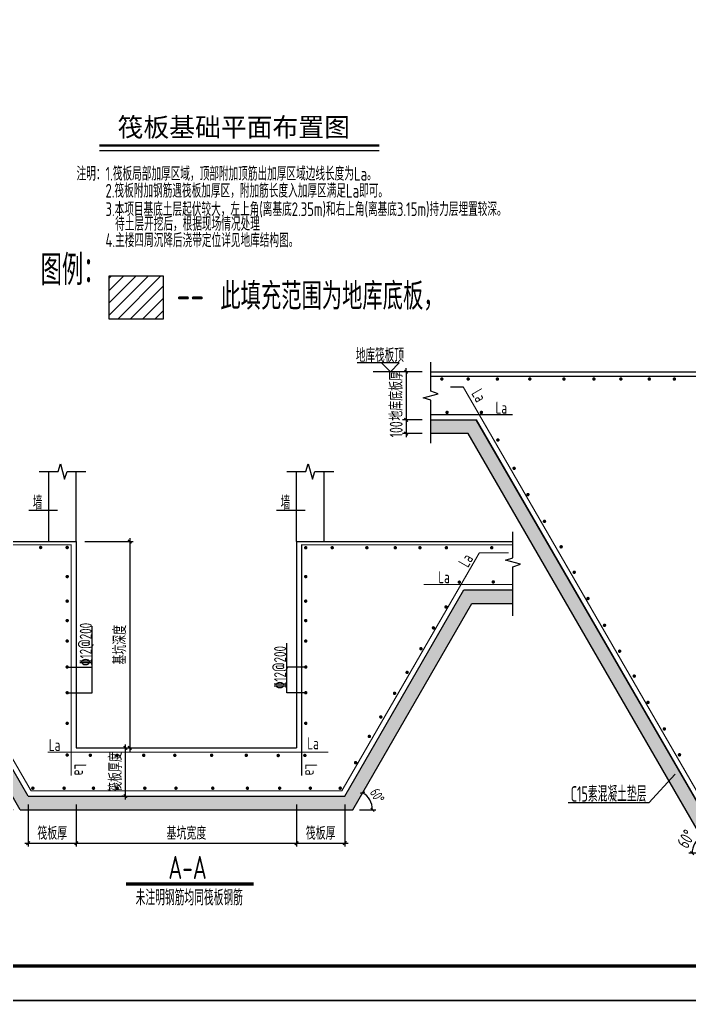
# Model space of a CAD drawing. Extents: x 393367 to 3005760, y 4998 to 826018.
# Drawn here: x 2223343 to 2242803, y 527962 to 556483 of the extents above; entities that cross this region are included whole.
import ezdxf

# ---------------------------------------------------------------- set-up
doc = ezdxf.new("R2010")
doc.units = 0
doc.header["$LTSCALE"] = 1000
doc.layers.get('0').update_dxf_attribs({"linetype": 'CONTINUOUS'})
doc.layers.get('Defpoints').update_dxf_attribs({"linetype": 'CONTINUOUS'})
for name, color, linetype in [('-TK', 7, 'CONTINUOUS'), ('COLU', 7, 'CONTINUOUS'), ('DIM', 3, 'CONTINUOUS'), ('DIM_ELEV', 3, 'CONTINUOUS'), ('DIM_SYMB', 3, 'CONTINUOUS'), ('PUB-TEXT', 3, 'CONTINUOUS'), ('PUB_TEXT', 7, 'CONTINUOUS'), ('S-SLAB-TEXT', 7, 'CONTINUOUS'), ('S-引出线', 40, 'CONTINUOUS'), ('S-文字', 7, 'CONTINUOUS'), ('S-降板填充', 75, 'CONTINUOUS'), ('TEXT', 7, 'CONTINUOUS'), ('THIN', 7, 'CONTINUOUS'), ('txt', 7, 'CONTINUOUS'), ('说明文字', 7, 'CONTINUOUS')]:
    doc.layers.add(name, color=color, linetype=linetype)
doc.layers.add('REIN', color=1, linetype='CONTINUOUS', lineweight=18)
doc.layers.add('筏板基础', color=7, linetype='CONTINUOUS', lineweight=18)
doc.layers.add('yichutu', color=7, linetype='CONTINUOUS', true_color=0xffffff, plot=False)
doc.styles.add('-宋体', font='')
doc.styles.add('TSSD_Dimension', font='Tssdeng.shx', dxfattribs={"width": 0.7, "bigfont": 'hztxt.shx'})
doc.styles.add('TSSD_NORM', font='Tssdeng.shx', dxfattribs={"bigfont": 'hztxt.shx'})
doc.styles.add('TSSD_Rein', font='Tssdeng.shx', dxfattribs={"width": 0.7, "bigfont": 'hztxt.shx'})
doc.styles.get('-宋体').set_extended_font_data('SimSun')
doc.dimstyles.new('TSSD_100_100', dxfattribs={"dimtxt": 300, "dimasz": 100, "dimexe": 100, "dimexo": 200, "dimgap": 100, "dimtad": 1, "dimdec": 0, "dimzin": 0, "dimdsep": 46, "dimtxsty": 'TSSD_Dimension', "dimblk": 'ARCHTICK', "dimcen": 0, "dimdle": 100, "dimclrt": 7, "dimadec": 0, "dimazin": 0, "dimtfac": 1, "dimtdec": 0, "dimtix": 1, "dimtmove": 2, "dimatfit": 0, "dimfxl": 1, "dimtolj": 1, "dimtzin": 0, "dimarcsym": 0})
doc.dimstyles.new('TSSD_25_100', dxfattribs={"dimtxt": 300, "dimasz": 100, "dimexe": 100, "dimexo": 250, "dimgap": 100, "dimtad": 1, "dimdec": 0, "dimlfac": 0.25, "dimzin": 0, "dimdsep": 46, "dimtxsty": 'TSSD_Dimension', "dimblk": 'ARCHTICK', "dimcen": 0, "dimdle": 100, "dimclrt": 7, "dimadec": 0, "dimazin": 0, "dimtfac": 1, "dimtdec": 0, "dimtix": 1, "dimtmove": 2, "dimatfit": 3, "dimfxl": 1, "dimtolj": 1, "dimtzin": 0, "dimarcsym": 0})

# ---------------------------------------------------------------- blocks, each defined once
blk = doc.blocks.new('A1')
blk.add_lwpolyline([(0, 59400), (0, 0), (84100, 0), (84100, 59400)], close=True)
at = {"const_width": 100}
blk.add_lwpolyline([(2500, 58400), (2500, 1000), (83100, 1000), (83100, 58400)], close=True, dxfattribs=at)
blk = doc.blocks.new('_ArchTick')
at = {"color": 0, "linetype": 'ByBlock', "const_width": 0.4}
blk.add_lwpolyline([(-0.5, -0.5), (0.5, 0.5)], dxfattribs=at)
blk = doc.blocks.new('*D2840')
at = {"layer": 'Defpoints', "color": 0}
for p in [(2226416, 535304), (2226482, 535304), (2226606, 533904)]:
    blk.add_point(p, dxfattribs=at)
at = {"layer": 'DIM', "color": 0, "lineweight": -2}
for p, q in [((2226416, 533804), (2226416, 535404)), ((2226232, 535304), (2226316, 535304)), ((2226356, 533904), (2226316, 533904))]:
    blk.add_line(p, q, dxfattribs=at)
at = {"layer": 'DIM', "color": 0, "lineweight": -2, "xscale": 100, "yscale": 100, "zscale": 100}
for p, rotation in [((2226416, 535304), 90), ((2226416, 533904), 270)]:
    blk.add_blockref('_ArchTick', p, dxfattribs=dict(at, rotation=rotation))
at = {"layer": 'DIM', "color": 7, "insert": (2226128, 534604), "char_height": 375, "attachment_point": 5, "rotation": 90, "style": 'TSSD_Dimension'}
blk.add_mtext('\\A1;筏板厚度', dxfattribs=at)
blk = doc.blocks.new('*D2841')
at = {"layer": 'Defpoints', "color": 0}
for p in [(2231390, 533904), (2232790, 533904), (2232790, 532534)]:
    blk.add_point(p, dxfattribs=at)
at = {"layer": 'DIM', "color": 0, "lineweight": -2}
for p, q in [((2231390, 533654), (2231390, 532434)), ((2232790, 533654), (2232790, 532434)), ((2231290, 532534), (2232890, 532534))]:
    blk.add_line(p, q, dxfattribs=at)
at = {"layer": 'DIM', "color": 0, "lineweight": -2, "xscale": 100, "yscale": 100, "zscale": 100, "rotation": 180}
blk.add_blockref('_ArchTick', (2231390, 532534), dxfattribs=at)
at = {"layer": 'DIM', "color": 0, "lineweight": -2, "xscale": 100, "yscale": 100, "zscale": 100}
blk.add_blockref('_ArchTick', (2232790, 532534), dxfattribs=at)
at = {"layer": 'DIM', "color": 7, "insert": (2232090, 532822), "char_height": 375, "attachment_point": 5, "style": 'TSSD_Dimension'}
blk.add_mtext('\\A1;筏板厚', dxfattribs=at)
blk = doc.blocks.new('*D2842')
at = {"layer": 'Defpoints', "color": 0}
for p in [(2223590, 533904), (2224990, 533904), (2224990, 532534)]:
    blk.add_point(p, dxfattribs=at)
at = {"layer": 'DIM', "color": 0, "lineweight": -2}
for p, q in [((2223590, 533654), (2223590, 532434)), ((2224990, 533654), (2224990, 532434)), ((2223490, 532534), (2225090, 532534))]:
    blk.add_line(p, q, dxfattribs=at)
at = {"layer": 'DIM', "color": 0, "lineweight": -2, "xscale": 100, "yscale": 100, "zscale": 100, "rotation": 180}
blk.add_blockref('_ArchTick', (2223590, 532534), dxfattribs=at)
at = {"layer": 'DIM', "color": 0, "lineweight": -2, "xscale": 100, "yscale": 100, "zscale": 100}
blk.add_blockref('_ArchTick', (2224990, 532534), dxfattribs=at)
at = {"layer": 'DIM', "color": 7, "insert": (2224290, 532822), "char_height": 375, "attachment_point": 5, "style": 'TSSD_Dimension'}
blk.add_mtext('\\A1;筏板厚', dxfattribs=at)
blk = doc.blocks.new('*D2843')
at = {"layer": 'Defpoints', "color": 0}
for p in [(2224990, 533904), (2231390, 533904), (2231390, 532534)]:
    blk.add_point(p, dxfattribs=at)
at = {"layer": 'DIM', "color": 0, "lineweight": -2}
for p, q in [((2224990, 533654), (2224990, 532434)), ((2231390, 533654), (2231390, 532434)), ((2224890, 532534), (2231490, 532534))]:
    blk.add_line(p, q, dxfattribs=at)
at = {"layer": 'DIM', "color": 0, "lineweight": -2, "xscale": 100, "yscale": 100, "zscale": 100, "rotation": 180}
blk.add_blockref('_ArchTick', (2224990, 532534), dxfattribs=at)
at = {"layer": 'DIM', "color": 0, "lineweight": -2, "xscale": 100, "yscale": 100, "zscale": 100}
blk.add_blockref('_ArchTick', (2231390, 532534), dxfattribs=at)
at = {"layer": 'DIM', "color": 7, "insert": (2228190, 532822), "char_height": 375, "attachment_point": 5, "style": 'TSSD_Dimension'}
blk.add_mtext('\\A1;基坑宽度', dxfattribs=at)
blk = doc.blocks.new('*D2844')
at = {"layer": 'Defpoints', "color": 0}
for p in [(2224990, 541304), (2224990, 535304), (2226541, 535304)]:
    blk.add_point(p, dxfattribs=at)
at = {"layer": 'DIM', "color": 0, "lineweight": -2}
for p, q in [((2226541, 541404), (2226541, 535204)), ((2225240, 541304), (2226641, 541304)), ((2225240, 535304), (2226641, 535304))]:
    blk.add_line(p, q, dxfattribs=at)
at = {"layer": 'DIM', "color": 0, "lineweight": -2, "xscale": 100, "yscale": 100, "zscale": 100}
for p, rotation in [((2226541, 541304), 90), ((2226541, 535304), 270)]:
    blk.add_blockref('_ArchTick', p, dxfattribs=dict(at, rotation=rotation))
at = {"layer": 'DIM', "color": 7, "insert": (2226254, 538304), "char_height": 375, "attachment_point": 5, "rotation": 90, "style": 'TSSD_Dimension'}
blk.add_mtext('\\A1;基坑深度', dxfattribs=at)
blk = doc.blocks.new('*D2845')
at = {"layer": 'Defpoints', "color": 0}
for p in [(2221050, 537504), (2222829, 533949), (2223359, 533504), (2223359, 533504), (2233021, 533504)]:
    blk.add_point(p, dxfattribs=at)
at = {"layer": '筏板基础', "color": 0, "lineweight": -2}
blk.add_line((2223159, 533504), (2222567, 533504), dxfattribs=at)
blk.add_arc((2223359, 533504), 692, 120, 180, dxfattribs=at)
at = {"layer": '筏板基础', "color": 0, "lineweight": -2, "xscale": 100, "yscale": 100, "zscale": 100}
for p, rotation in [((2223013, 534103), 30.00000000001157), ((2222667, 533504), 270.0000000000011)]:
    blk.add_blockref('_ArchTick', p, dxfattribs=dict(at, rotation=rotation))
at = {"layer": '筏板基础', "color": 7, "lineweight": 35, "insert": (2222544, 533975), "char_height": 300, "attachment_point": 5, "rotation": 60, "style": 'TSSD_Dimension'}
blk.add_mtext('\\A1;60°', dxfattribs=at)
blk = doc.blocks.new('*D2846')
at = {"layer": 'Defpoints', "color": 0}
for p in [(2235331, 537504), (2233561, 533701), (2223359, 533504), (2233021, 533504), (2233021, 533504)]:
    blk.add_point(p, dxfattribs=at)
at = {"layer": '筏板基础', "color": 0, "lineweight": -2}
blk.add_line((2233221, 533504), (2233695, 533504), dxfattribs=at)
blk.add_arc((2233021, 533504), 574, 0, 60, dxfattribs=at)
at = {"layer": '筏板基础', "color": 0, "lineweight": -2, "xscale": 100, "yscale": 100, "zscale": 100}
for p, rotation in [((2233308, 534002), 149.9999999999871), ((2233595, 533504), 270.000000000001)]:
    blk.add_blockref('_ArchTick', p, dxfattribs=dict(at, rotation=rotation))
at = {"layer": '筏板基础', "color": 7, "lineweight": 35, "insert": (2233735, 533917), "char_height": 300, "attachment_point": 5, "rotation": 300, "style": 'TSSD_Dimension'}
blk.add_mtext('\\A1;60°', dxfattribs=at)
blk = doc.blocks.new('*D3463')
at = {"layer": 'Defpoints', "color": 0}
for p in [(2235287, 546244), (2234571, 544844), (2235287, 544844)]:
    blk.add_point(p, dxfattribs=at)
at = {"layer": 'DIM', "color": 0, "lineweight": -2}
for p, q in [((2235037, 546244), (2234471, 546244)), ((2234571, 546244), (2234571, 546344)), ((2234571, 546244), (2234571, 544844)), ((2235037, 544844), (2234471, 544844)), ((2234571, 544844), (2234571, 544744))]:
    blk.add_line(p, q, dxfattribs=at)
at = {"layer": 'DIM', "color": 0, "lineweight": -2, "xscale": 100, "yscale": 100, "zscale": 100}
for p, rotation in [((2234571, 546244), 270), ((2234571, 544844), 90)]:
    blk.add_blockref('_ArchTick', p, dxfattribs=dict(at, rotation=rotation))
at = {"layer": 'DIM', "color": 7, "insert": (2234284, 545544), "char_height": 375, "attachment_point": 5, "rotation": 90, "style": 'TSSD_Dimension'}
blk.add_mtext('\\A1;地库底板厚', dxfattribs=at)
blk = doc.blocks.new('*D3464')
at = {"layer": 'Defpoints', "color": 0}
for p in [(2235287, 544844), (2234571, 544444), (2235287, 544444)]:
    blk.add_point(p, dxfattribs=at)
at = {"layer": 'DIM', "color": 0, "lineweight": -2}
for p, q in [((2235037, 544844), (2234471, 544844)), ((2234571, 544944), (2234571, 544344)), ((2235037, 544444), (2234471, 544444))]:
    blk.add_line(p, q, dxfattribs=at)
at = {"layer": 'DIM', "color": 0, "lineweight": -2, "xscale": 100, "yscale": 100, "zscale": 100}
for p, rotation in [((2234571, 544844), 90), ((2234571, 544444), 270)]:
    blk.add_blockref('_ArchTick', p, dxfattribs=dict(at, rotation=rotation))
at = {"layer": 'DIM', "color": 7, "insert": (2234284, 544569), "char_height": 375, "attachment_point": 5, "rotation": 90, "style": 'TSSD_Dimension'}
blk.add_mtext('\\A1;100', dxfattribs=at)
blk = doc.blocks.new('*D3470')
at = {"layer": 'Defpoints', "color": 0}
for p in [(2236380, 544444), (2243010, 532591), (2243423, 532244), (2243423, 532244), (2246556, 532244)]:
    blk.add_point(p, dxfattribs=at)
at = {"layer": 'DIM', "color": 0, "lineweight": -2}
blk.add_line((2243173, 532244), (2242783, 532244), dxfattribs=at)
blk.add_arc((2243423, 532244), 540, 120, 180, dxfattribs=at)
at = {"layer": 'DIM', "color": 0, "lineweight": -2, "xscale": 100, "yscale": 100, "zscale": 100}
for p, rotation in [((2243153, 532711), 29.99999999994068), ((2242883, 532244), 269.9999999999986)]:
    blk.add_blockref('_ArchTick', p, dxfattribs=dict(at, rotation=rotation))
at = {"layer": 'DIM', "color": 7, "insert": (2242707, 532657), "char_height": 375, "attachment_point": 5, "rotation": 60, "style": 'TSSD_Dimension'}
blk.add_mtext('\\A1;60°', dxfattribs=at)
blk = doc.blocks.new('yct-841-594-84100-59400-100-1000')
at = {"layer": 'yichutu', "color": 7, "true_color": 0xffffff}
blk.add_lwpolyline([(0, 0), (0, 59400), (84100, 59400), (84100, 0)], close=True, dxfattribs=at)

msp = doc.modelspace()

# ---------------------------------------------------------------- hatches: boundary and pattern name
at = {"layer": 'COLU', "linetype": 'ByBlock'}
h = msp.add_hatch(dxfattribs=at)
h.set_pattern_fill('AR-CONC', color=252, scale=2, angle=270, style=0)
h.set_pattern_definition([(320, (-17277.76, 23842.2), (-31.87817, -364.369338), [38.1, -419.1]), (265, (-17277.76, 23842.2), (382.113286, 70.48565), [30.48, -335.28]), (10.451, (-17280.4, 23811.85), (350.233376, -293.885003), [32.38, -356.18]), (316.1842, (-17176.16, 23842.2), (-84.08466, -542.15808), [57.15, -628.65]), (6.6356, (-17183.16, 23797.03), (494.85111, -474.80847), [48.57, -534.27]), (261.184, (-17176.16, 23842.2), (494.85024, -474.80921), [45.72, -502.92]), (291, (-17201.56, 23791.4), (-204.531037, -303.22976), [38.1, -419.1]), (236, (-17201.56, 23791.4), (368.37593, -123.604057), [30.48, -335.28]), (341.4514, (-17218.6, 23766.14), (163.845715, -426.83298), [32.38, -356.18]), (307.5, (-17277.76, 23842.21), (169.110078, -6.1772065), [0, -331.216, 0, -340.36, 0, -336.55]), (277.5, (-17277.76, 23842.21), (200.36115, -133.639325), [0, -194.056, 0, -323.596, 0, -128.27]), (237.5, (-17277.76, 23955.5), (-11.457488, -271.18119), [0, -127, 0, -396.24, 0, -525.78]), (227.5, (-17277.76, 24006.3), (50.852982, -296.258363), [0, -165.1, 0, -263.144, 0, -373.38])])
h.paths.add_polyline_path([(2263578.15591, 543643.6535), (2261267.07231, 543643.6535), (2254685.27925, 532243.6535), (2247423.2274, 532243.6535), (2246555.92123, 532243.6535), (2243423.39903, 532243.6535), (2236379.72575, 544443.6535), (2235286.80005, 544443.6535), (2235286.80005, 544843.6535), (2236610.66585, 544843.6535), (2243654.33914, 532643.6535), (2247054.42495, 532643.6535), (2247654.16751, 532643.6535), (2254454.33914, 532643.6535), (2261036.13221, 544043.6535), (2263578.15591, 544043.6535)])
h = msp.add_hatch(dxfattribs=at)
h.set_pattern_fill('AR-CONC', color=252, scale=2, angle=270, style=0)
h.set_pattern_definition([(320, (988040.72, 1701136.6), (-31.87817, -364.36934), [38.1, -419.1]), (265, (988040.7, 1701136.6), (382.113286, 70.48565), [30.48, -335.28]), (10.451, (988038.06, 1701106.23), (350.233376, -293.885), [32.38, -356.18]), (316.1842, (988142.3, 1701136.6), (-84.08466, -542.15808), [57.15, -628.65]), (6.6356, (988135.3, 1701091.4), (494.85111, -474.80847), [48.57, -534.27]), (261.184, (988142.3, 1701136.6), (494.85024, -474.80921), [45.72, -502.92]), (291, (988116.92, 1701085.8), (-204.531037, -303.22976), [38.1, -419.1]), (236, (988116.9, 1701085.8), (368.37593, -123.60406), [30.48, -335.28]), (341.4514, (988099.87, 1701060.52), (163.845715, -426.83298), [32.38, -356.18]), (307.5, (988040.72, 1701136.59), (169.110078, -6.1772065), [0, -331.216, 0, -340.36, 0, -336.55]), (277.5, (988040.72, 1701136.59), (200.36115, -133.639325), [0, -194.056, 0, -323.596, 0, -128.27]), (237.5, (988040.72, 1701249.87), (-11.457488, -271.18119), [0, -127, 0, -396.24, 0, -525.78]), (227.5, (988040.72, 1701300.67), (50.852982, -296.258363), [0, -165.1, 0, -263.144, 0, -373.38])])
h.paths.add_polyline_path([(2233021.10862, 533504.43129), (2236485.21023, 539504.43129), (2237676.68987, 539504.43129), (2237676.68987, 539904.43129), (2236254.27012, 539904.43129), (2232790.16851, 533904.43129), (2223590.16851, 533904.43129), (2220126.06689, 539904.43129), (2218703.64715, 539904.43129), (2218703.64715, 539504.43129), (2219895.12679, 539504.43129), (2223359.2284, 533504.43129)])
at = {"layer": 'S-降板填充'}
h = msp.add_hatch(dxfattribs=at)
h.set_pattern_fill('ANSI31', color=256, scale=80, style=0)
h.set_pattern_definition([(45, (-893894.81, 34837.8), (-179.605122, 179.605122), [])])
h.paths.add_polyline_path([(2227518.67623, 549022.01601), (2225931.77264, 549022.01601), (2225931.77264, 547786.37719), (2227518.67623, 547786.37719)])

# ---------------------------------------------------------------- linework, layer by layer
at = {"layer": '-TK'}
msp.add_line((2192224.91006, 527962.12225), (2265824.91006, 527962.12225), dxfattribs=at)
for p, q in [((2243654.33914, 532643.6535), (2236610.66585, 544843.6535)), ((2224190.16851, 541304.43129), (2224190.16851, 543340.90442)), ((2224990.16851, 541304.43129), (2224990.16851, 543340.90442)), ((2231390.16851, 541304.43129), (2231390.16851, 543340.90442)), ((2232190.16851, 541304.43129), (2232190.16851, 543340.90442)), ((2217532.35251, 541304.43129), (2224990.16851, 541304.43129)), ((2224990.16851, 541304.43129), (2224990.16851, 535304.43129)), ((2231390.16851, 541304.43129), (2237676.68987, 541304.43129)), ((2231390.16851, 541304.43129), (2231390.16851, 535304.43129)), ((2223590.16851, 533904.43129), (2220126.06689, 539904.43129)), ((2232790.16851, 533904.43129), (2236254.27012, 539904.43129)), ((2236254.27012, 539904.43129), (2237676.68987, 539904.43129)), ((2223359.2284, 533504.43129), (2219895.12679, 539504.43129)), ((2233021.10862, 533504.43129), (2236485.21023, 539504.43129)), ((2236485.21023, 539504.43129), (2237676.68987, 539504.43129)), ((2225448.57068, 536907.58013), (2225448.57068, 538841.8601)), ((2231106.76086, 536907.58013), (2231106.76086, 538352.17851)), ((2224724.41407, 537655.85885), (2225448.57068, 537655.85885)), ((2231655.92294, 537655.85885), (2231106.76086, 537655.85885)), ((2224724.41407, 536907.58013), (2225448.57068, 536907.58013)), ((2231655.92294, 536907.58013), (2231106.76086, 536907.58013)), ((2224990.16851, 535304.43129), (2231390.16851, 535304.43129)), ((2223590.16851, 533904.43129), (2232790.16851, 533904.43129)), ((2223359.2284, 533504.43129), (2233021.10862, 533504.43129))]:
    msp.add_line(p, q)
at = {"layer": 'COLU'}
for p, q in [((2235286.80005, 546243.6535), (2245854.33914, 546243.6535)), ((2235286.80005, 544843.6535), (2236610.66585, 544843.6535))]:
    msp.add_line(p, q, dxfattribs=at)
msp.add_lwpolyline([(2263578.15591, 543643.6535), (2261267.07231, 543643.6535), (2254685.27925, 532243.6535), (2247423.2274, 532243.6535), (2246555.92123, 532243.6535), (2243423.39903, 532243.6535), (2236379.72575, 544443.6535), (2235286.80005, 544443.6535), (2235286.80005, 544843.6535), (2236610.66585, 544843.6535), (2243654.33914, 532643.6535), (2247054.42495, 532643.6535), (2247654.16751, 532643.6535), (2254454.33914, 532643.6535), (2261036.13221, 544043.6535), (2263578.15591, 544043.6535), (2263578.15591, 543643.6535)], close=True, dxfattribs=at)
at = {"layer": 'DIM_ELEV'}
for p, q in [((2234374.70541, 546502.8535), (2233145.7891, 546502.8535)), ((2234115.50541, 546243.6535), (2233856.30541, 546502.8535)), ((2234115.50541, 546243.6535), (2234374.70541, 546502.8535)), ((2234571.11029, 546243.6535), (2233612.15523, 546243.6535))]:
    msp.add_line(p, q, dxfattribs=at)
at = {"layer": 'DIM_SYMB', "const_width": 94.23077}
msp.add_lwpolyline([(2226438.06862, 531343.1962), (2230138.72948, 531343.1962)], dxfattribs=at)
at = {"layer": 'PUB_TEXT'}
for p, q in [((2224439.32931, 542206.61221), (2223608.8143, 542206.61221)), ((2231639.32931, 542206.61221), (2230808.8143, 542206.61221))]:
    msp.add_line(p, q, dxfattribs=at)
at = {"layer": 'REIN', "color": 4, "const_width": 35}
for points in [[(2235286.80005, 546106.82745), (2245704.33914, 546106.82745), (2245704.33914, 534040.11921)], [(2249054.33914, 532793.6535), (2243740.94168, 532793.6535), (2236231.5412, 545800.31666), (2235861.09578, 545800.31666)], [(2235286.80005, 544993.6535), (2237665.57482, 544993.6535)], [(2218703.64715, 541208.01133), (2224840.16851, 541208.01133), (2224840.16851, 534500.897)], [(2237676.68987, 541208.01133), (2231540.16851, 541208.01133), (2231540.16851, 534500.897)], [(2228990.16851, 534054.43129), (2223676.77105, 534054.43129), (2219679.18255, 540978.45768), (2218823.5282, 540978.45768)], [(2228990.16851, 534054.43129), (2232703.56597, 534054.43129), (2236701.15447, 540978.45768), (2237556.80881, 540978.45768)], [(2237676.68987, 540054.43129), (2235079.13377, 540054.43129)], [(2224161.23931, 535178.64249), (2232308.52315, 535178.64249)]]:
    msp.add_lwpolyline(points, dxfattribs=at)
at = {"layer": 'REIN', "color": 4, "const_width": 50}
for points in [[(2235585.50334, 546030.80512, 1), (2235635.50334, 546030.80512, 1)], [(2236350.84372, 546030.80512, 1), (2236400.84372, 546030.80512, 1)], [(2237199.90366, 546030.80512, 1), (2237249.90366, 546030.80512, 1)], [(2238141.37136, 546030.80512, 1), (2238191.37136, 546030.80512, 1)], [(2239133.45451, 546030.80512, 1), (2239183.45451, 546030.80512, 1)], [(2240004.05859, 546030.80512, 1), (2240054.05859, 546030.80512, 1)], [(2240786.76834, 546030.80512, 1), (2240836.76834, 546030.80512, 1)], [(2241613.09154, 546030.80512, 1), (2241663.09154, 546030.80512, 1)], [(2242342.89855, 546030.80512, 1), (2242392.89855, 546030.80512, 1)], [(2235738.74791, 545060.44204, 1), (2235788.74791, 545060.44204, 1)], [(2236735.81326, 545060.44204, 1), (2236785.81326, 545060.44204, 1)], [(2237213.69444, 544258.19859, 1), (2237263.69444, 544258.19859, 1)], [(2237686.35618, 543435.71431, 1), (2237736.35618, 543435.71431, 1)], [(2238085.83417, 542671.4926, 1), (2238135.83417, 542671.4926, 1)], [(2238568.15477, 541891.75907, 1), (2238618.15477, 541891.75907, 1)], [(2223931.0862, 541131.989, 1), (2223981.0862, 541131.989, 1)], [(2224699.41407, 541131.989, 1), (2224749.41407, 541131.989, 1)], [(2231680.92294, 541124.70431, -1), (2231630.92294, 541124.70431, -1)], [(2232449.25082, 541124.70431, -1), (2232399.25082, 541124.70431, -1)], [(2233456.239, 541124.70431, -1), (2233406.239, 541124.70431, -1)], [(2234282.5622, 541124.70431, -1), (2234232.5622, 541124.70431, -1)], [(2234998.14033, 541124.70431, -1), (2234948.14033, 541124.70431, -1)], [(2235768.61415, 541124.70431, -1), (2235718.61415, 541124.70431, -1)], [(2237085.35764, 541124.70431, -1), (2237035.35764, 541124.70431, -1)], [(2239052.06171, 541152.03604, 1), (2239102.06171, 541152.03604, 1)], [(2224699.41407, 540286.5427, 1), (2224749.41407, 540286.5427, 1)], [(2231680.92294, 540286.5427, -1), (2231630.92294, 540286.5427, -1)], [(2239431.70301, 540412.68492, 1), (2239481.70301, 540412.68492, 1)], [(2236143.79301, 540124.47885, -1), (2236093.79301, 540124.47885, -1)], [(2237128.83468, 540130.92268, -1), (2237078.83468, 540130.92268, -1)], [(2224699.41407, 539572.15031, 1), (2224749.41407, 539572.15031, 1)], [(2231680.92294, 539572.15031, -1), (2231630.92294, 539572.15031, -1)], [(2239831.181, 539648.46322, 1), (2239881.181, 539648.46322, 1)], [(2235756.7668, 539402.10953, -1), (2235706.7668, 539402.10953, -1)], [(2224699.41407, 539006.5927, 1), (2224749.41407, 539006.5927, 1)], [(2231680.92294, 539006.5927, -1), (2231630.92294, 539006.5927, -1)], [(2235391.92218, 538794.85804, -1), (2235341.92218, 538794.85804, -1)], [(2240312.41894, 538870.60492, 1), (2240362.41894, 538870.60492, 1)], [(2224699.41407, 538411.26571, 1), (2224749.41407, 538411.26571, 1)], [(2231680.92294, 538411.26571, -1), (2231630.92294, 538411.26571, -1)], [(2235027.07755, 538187.60655, -1), (2234977.07755, 538187.60655, -1)], [(2240750.62579, 538116.77116, 1), (2240800.62579, 538116.77116, 1)], [(2224699.41407, 537655.85885, 1), (2224749.41407, 537655.85885, 1)], [(2231680.92294, 537655.85885, -1), (2231630.92294, 537655.85885, -1)], [(2234626.97585, 537499.77284, -1), (2234576.97585, 537499.77284, -1)], [(2241175.96718, 537391.53077, 1), (2241225.96718, 537391.53077, 1)], [(2224699.41407, 536907.58013, 1), (2224749.41407, 536907.58013, 1)], [(2231680.92294, 536907.58013, -1), (2231630.92294, 536907.58013, -1)], [(2234262.13122, 536892.52134, -1), (2234212.13122, 536892.52134, -1)], [(2241575.44516, 536627.30907, 1), (2241625.44516, 536627.30907, 1)], [(2233862.02952, 536204.68763, -1), (2233812.02952, 536204.68763, -1)], [(2224699.41407, 536019.76751, 1), (2224749.41407, 536019.76751, 1)], [(2231680.92294, 536019.76751, -1), (2231630.92294, 536019.76751, -1)], [(2242052.21747, 535857.18547, 1), (2242102.21747, 535857.18547, 1)], [(2233528.74194, 535638.88912, -1), (2233478.74194, 535638.88912, -1)], [(2224699.41407, 535096.56507, 1), (2224749.41407, 535096.56507, 1)], [(2225371.95622, 535088.81027, 1), (2225421.95622, 535088.81027, 1)], [(2226150.83276, 535088.81027, 1), (2226200.83276, 535088.81027, 1)], [(2226922.73615, 535088.81027, 1), (2226972.73615, 535088.81027, 1)], [(2227826.60977, 535088.81027, 1), (2227876.60977, 535088.81027, 1)], [(2228896.99186, 535088.81027, 1), (2228946.99186, 535088.81027, 1)], [(2229903.93909, 535088.81027, 1), (2229953.93909, 535088.81027, 1)], [(2230880.92294, 535082.9311, -1), (2230830.92294, 535082.9311, -1)], [(2231655.24076, 535085.20329, -1), (2231605.24076, 535085.20329, -1)], [(2242490.42432, 535103.35171, 1), (2242540.42432, 535103.35171, 1)], [(2233129.26395, 534874.66741, -1), (2233079.26395, 534874.66741, -1)], [(2223701.76903, 534132.72984, 1), (2223751.76903, 534132.72984, 1)], [(2224660.40979, 534132.72984, -1), (2224610.40979, 534132.72984, -1)], [(2225462.77378, 534132.72984, 1), (2225512.77378, 534132.72984, 1)], [(2226203.65355, 534132.72984, -1), (2226153.65355, 534132.72984, -1)], [(2226955.7421, 534132.72984, 1), (2227005.7421, 534132.72984, 1)], [(2227859.61571, 534132.72984, 1), (2227909.61571, 534132.72984, 1)], [(2228929.9978, 534132.72984, 1), (2228979.9978, 534132.72984, 1)], [(2229936.94504, 534132.72984, 1), (2229986.94504, 534132.72984, 1)], [(2230922.94507, 534132.72984, -1), (2230872.94507, 534132.72984, -1)], [(2231815.14795, 534132.72984, -1), (2231765.14795, 534132.72984, -1)], [(2232682.3902, 534132.72984, -1), (2232632.3902, 534132.72984, -1)]]:
    msp.add_lwpolyline(points, format="xyb", close=True, dxfattribs=at)
at = {"layer": 'S-引出线', "color": 3, "const_width": 70}
msp.add_lwpolyline([(2225660.99712, 552820.42273), (2233793.89421, 552820.42273)], dxfattribs=at)
at = {"layer": 'S-引出线', "color": 3}
msp.add_lwpolyline([(2225660.99712, 552680.42273), (2233793.89421, 552680.42273)], dxfattribs=at)
at = {"layer": 'TEXT', "color": 96}
msp.add_lwpolyline([(2227518.67623, 549022.01601), (2225931.77264, 549022.01601), (2225931.77264, 547786.37719), (2227518.67623, 547786.37719), (2227518.67623, 549022.01601)], dxfattribs=at)
at = {"layer": 'THIN'}
for points in [[(2235286.80005, 544163.6535), (2235286.80005, 545413.6535), (2235066.80005, 545483.6535), (2235506.80005, 545603.6535), (2235286.80005, 545673.6535), (2235286.80005, 546523.6535)], [(2223910.16851, 543340.90442), (2224460.16851, 543340.90442), (2224530.16851, 543560.90442), (2224650.16851, 543120.90442), (2224720.16851, 543340.90442), (2225270.16851, 543340.90442)], [(2231110.16851, 543340.90442), (2231660.16851, 543340.90442), (2231730.16851, 543560.90442), (2231850.16851, 543120.90442), (2231920.16851, 543340.90442), (2232470.16851, 543340.90442)], [(2237676.68987, 539149.06285), (2237676.68987, 540574.43129), (2237896.68987, 540644.43129), (2237456.68987, 540764.43129), (2237676.68987, 540834.43129), (2237676.68987, 541584.43129)]]:
    msp.add_lwpolyline(points, dxfattribs=at)
at = {"layer": '说明文字', "color": 0}
msp.add_lwpolyline([(2242386.96319, 534536.6613), (2241620.6386, 533706.18478), (2239279.04436, 533706.18478)], dxfattribs=at)

# ---------------------------------------------------------------- block references
at = {"layer": '-TK'}
msp.add_blockref('A1', (2190423.83801, 527962.12225), dxfattribs=at)
at = {"layer": 'yichutu'}
msp.add_blockref('yct-841-594-84100-59400-100-1000', (2190423.83801, 527962.12225), dxfattribs=at)

# ---------------------------------------------------------------- texts
at = {"layer": 'PUB-TEXT', "style": 'TSSD_Rein', "width": 0.7}
msp.add_text('A-A', height=673.076923, dxfattribs=at).set_placement((2227664.54822, 531491.90656))
at = {"layer": 'PUB_TEXT', "color": 7, "style": 'TSSD_Dimension', "width": 0.7}
for s, p in [('注明：1.筏板局部加厚区域，顶部附加顶筋出加厚区域边线长度为La。', (2224997.19582, 551800.8438)), ('2.筏板附加钢筋遇筏板加厚区，附加筋长度入加厚区满足La即可。', (2225836.83874, 551305.59683)), ('3.本项目基底土层起伏较大，左上角(离基底2.35m)和右上角(离基底3.15m)持力层埋置较深。', (2225836.83874, 550770.21723)), ('待土层开挖后，根据现场情况处理', (2226118.64041, 550341.3175)), ('4.主楼四周沉降后浇带定位详见地库结构图。', (2225836.83874, 549864.91257))]:
    msp.add_text(s, height=400.3736436, dxfattribs=at).set_placement(p)
at = {"layer": 'PUB_TEXT', "style": 'TSSD_Rein', "width": 0.7}
for s, p in [('地库筏板顶', (2233109.75387, 546522.58598)), ('墙', (2223724.80876, 542236.34718)), ('墙', (2230924.80876, 542236.34718))]:
    msp.add_text(s, height=400, dxfattribs=at).set_placement(p)
at = {"layer": 'PUB_TEXT', "color": 0, "style": 'TSSD_Rein', "width": 0.7}
for s, rotation, p in [('La', 300.000000005, (2236457.69712, 545613.5234)), ('La', 60.000000003, (2236370.89633, 540527.9468)), ('%%13212@200', 90, (2225440.53723, 537696.81046)), ('%%13212@200', 90, (2231086.43695, 537024.52243)), ('La', 270, (2224934.33747, 534841.31512)), ('La', 270, (2231640.90421, 534841.31512))]:
    msp.add_text(s, height=350, rotation=rotation, dxfattribs=at).set_placement(p)
for p in [(2237173.44439, 545023.39132), (2235508.0287, 540094.0077), (2224192.10345, 535212.31468), (2231701.91548, 535262.77296)]:
    msp.add_text('La', height=350, dxfattribs=at).set_placement(p)
at = {"layer": 'S-SLAB-TEXT', "color": 96, "style": 'TSSD_Rein', "width": 0.75}
msp.add_text('此填充范围为地库底板，', height=786.432, dxfattribs=at).set_placement((2229173.78519, 548046.4593, -811.90556))
at = {"layer": 'S-文字', "style": '-宋体'}
msp.add_text('筏板基础平面布置图', height=550, dxfattribs=at).set_placement((2226189.20801, 553078.56619))
at = {"layer": 'txt', "color": 96, "style": 'TSSD_Rein', "width": 0.7}
for s, p in [('图例：', (2223952.21934, 548759.42046)), ('--', (2227900.68784, 548038.35702))]:
    msp.add_text(s, height=884.736, dxfattribs=at).set_placement(p)
at = {"layer": '说明文字', "color": 0, "style": 'TSSD_NORM', "width": 0.6}
for s, p in [('C15素混凝土垫层', (2239353.13807, 533740.72595)), ('未注明钢筋均同筏板钢筋', (2226712.89301, 530725.95767))]:
    msp.add_text(s, height=450, dxfattribs=at).set_placement(p)

# ---------------------------------------------------------------- dimensions: what is measured, and where the dimension line sits
at = {"layer": 'DIM'}
for base, p1, p2, text, picture, middle in [((2234571.11029, 544843.6535), (2235286.80005, 546243.6535), (2235286.80005, 544843.6535), '地库底板厚', '*D3463', (2234283.61029, 545543.6535)), ((2226541.10761, 535304.43129), (2224990.16851, 541304.43129), (2224990.16851, 535304.43129), '基坑深度', '*D2844', (2226253.60761, 538304.43129)), ((2226415.52287, 535304.43129), (2226605.91953, 533904.43129), (2226482.33661, 535304.43129), '筏板厚度', '*D2840', (2226128.02287, 534604.43129))]:
    dim = msp.add_linear_dim(base=base, p1=p1, p2=p2, angle=90, text=text, dimstyle='TSSD_25_100', override={"dimtxt": 375}, dxfattribs=at)
    dim.commit()
    dim.dimension.update_dxf_attribs({"geometry": picture, "text_midpoint": middle})
dim = msp.add_linear_dim(base=(2234571.11029, 544443.6535), p1=(2235286.80005, 544843.6535), p2=(2235286.80005, 544443.6535), angle=90, dimstyle='TSSD_25_100', override={"dimtxt": 375}, dxfattribs=at)
dim.commit()
dim.dimension.update_dxf_attribs({"geometry": '*D3464', "text_midpoint": (2234283.61029, 544568.81639), "dimtype": 160})
dim = msp.add_angular_dim_2l(base=(2243009.78725, 532590.71499), line1=((2243423.39903, 532243.6535), (2236379.72575, 544443.6535)), line2=((2246555.92123, 532243.6535), (2243423.39903, 532243.6535)), dimstyle='TSSD_25_100', override={"dimtxt": 375}, dxfattribs=at)
dim.commit()
dim.dimension.update_dxf_attribs({"geometry": '*D3470', "text_midpoint": (2242706.82204, 532657.36942)})
for base, p1, p2, text, picture, middle in [((2224990.16851, 532534.45657), (2223590.16851, 533904.43129), (2224990.16851, 533904.43129), '筏板厚', '*D2842', (2224290.16851, 532821.95657)), ((2231390.16851, 532534.45657), (2224990.16851, 533904.43129), (2231390.16851, 533904.43129), '基坑宽度', '*D2843', (2228190.16851, 532821.95657)), ((2232790.16851, 532534.45657), (2231390.16851, 533904.43129), (2232790.16851, 533904.43129), '筏板厚', '*D2841', (2232090.16851, 532821.95657))]:
    dim = msp.add_linear_dim(base=base, p1=p1, p2=p2, text=text, dimstyle='TSSD_25_100', override={"dimtxt": 375}, dxfattribs=at)
    dim.commit()
    dim.dimension.update_dxf_attribs({"geometry": picture, "text_midpoint": middle})
at = {"layer": '筏板基础', "color": 3, "lineweight": 35}
for base, line1, picture, middle in [((2222829.32226, 533949.07534), ((2223359.2284, 533504.43129), (2221049.82732, 537504.43129)), '*D2845', (2222543.65474, 533975.30297)), ((2233560.72117, 533700.8342), ((2233021.10862, 533504.43129), (2235330.50969, 537504.43129)), '*D2846', (2233734.92458, 533916.55313))]:
    dim = msp.add_angular_dim_2l(base=base, line1=line1, line2=((2223359.2284, 533504.43129), (2233021.10862, 533504.43129)), dimstyle='TSSD_100_100', dxfattribs=at)
    dim.commit()
    dim.dimension.update_dxf_attribs({"geometry": picture, "text_midpoint": middle})

doc.saveas('drawing.dxf')
